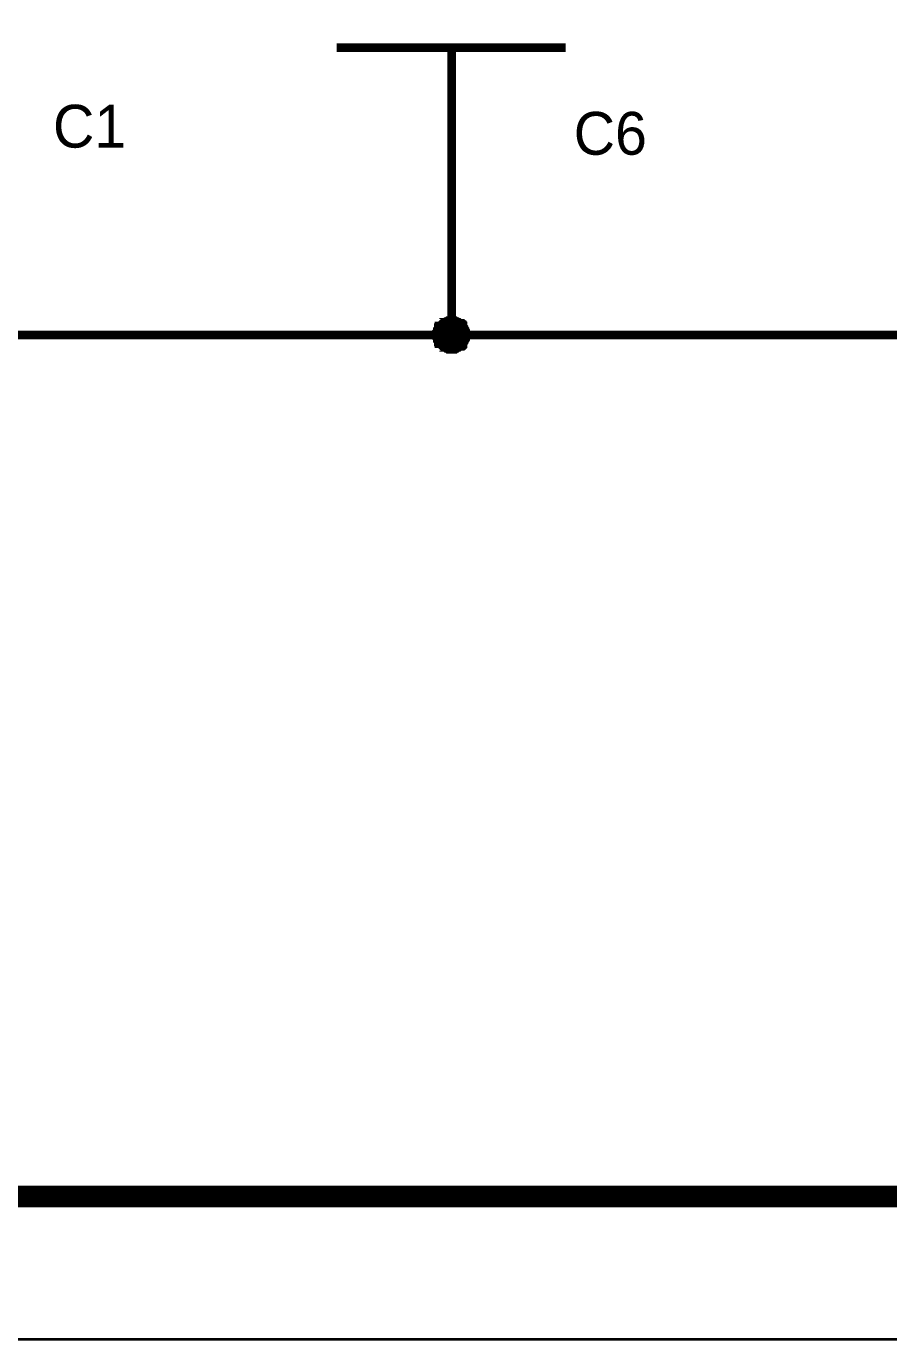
# Model space of a CAD drawing. Header units: millimetres. Extents: x 0 to 841, y 0 to 594.
# Drawn here: x 120.31 to 150.35, y -0.05 to 45.73 of the extents above; entities that cross this region are included whole.
import ezdxf

# ---------------------------------------------------------------- set-up
doc = ezdxf.new("R2010")
doc.units = ezdxf.units.MM
doc.layers.add('Sheet', color=255, linetype='Continuous')

msp = doc.modelspace()

# ---------------------------------------------------------------- linework, layer by layer
at = {"layer": 'Sheet', "const_width": 0.0991}
msp.add_lwpolyline([(0.155, 594), (0.155, 0), (840.876, 0), (840.876, 594), (0.155, 594), (0.155, 594)], close=True, dxfattribs=at)
msp.add_lwpolyline([(0.155, 594), (0.155, 0), (840.876, 0), (840.876, 594), (0.155, 594), (0.155, 594)], close=True, dxfattribs=at)
at = {"layer": 'Sheet'}
for points, const_width in [([(131.119, 44.985), (139.1, 44.985)], 0.3), ([(135.125, 44.985), (135.125, 42.5)], 0.3), ([(135.125, 42.5), (135.125, 34.981)], 0.3), ([(135.125, 34.981), (155.094, 34.981), (175.094, 34.981), (195.095, 34.981), (195.095, 42.5)], 0.3), ([(134.597, 34.981), (134.597, 35.012), (134.597, 35.044), (134.597, 35.044), (134.597, 35.075), (134.628, 35.106), (134.628, 35.137), (134.628, 35.168), (134.628, 35.168), (134.659, 35.199), (134.659, 35.23), (134.69, 35.23), (134.69, 35.261), (134.69, 35.292), (134.721, 35.292), (134.753, 35.323), (134.753, 35.323), (134.784, 35.354), (134.784, 35.354), (134.815, 35.385), (134.846, 35.385), (134.846, 35.416), (134.877, 35.416), (134.908, 35.416), (134.939, 35.447), (134.939, 35.447), (134.97, 35.447), (135.001, 35.478), (135.032, 35.478), (135.063, 35.478), (135.063, 35.478), (135.094, 35.478), (135.125, 35.478)], 0.3), ([(134.597, 34.981), (134.597, 35.012), (134.597, 35.044), (134.597, 35.044), (134.597, 35.075), (134.628, 35.106), (134.628, 35.137), (134.628, 35.168), (134.628, 35.168), (134.659, 35.199), (134.659, 35.23), (134.69, 35.23), (134.69, 35.261), (134.69, 35.292), (134.721, 35.292), (134.753, 35.323), (134.753, 35.323), (134.784, 35.354), (134.784, 35.354), (134.815, 35.385), (134.846, 35.385), (134.846, 35.416), (134.877, 35.416), (134.908, 35.416), (134.939, 35.447), (134.939, 35.447), (134.97, 35.447), (135.001, 35.478), (135.032, 35.478), (135.063, 35.478), (135.063, 35.478), (135.094, 35.478), (135.125, 35.478)], 0.3), ([(134.597, 34.981), (134.597, 35.012), (134.597, 35.044), (134.597, 35.044), (134.597, 35.075), (134.628, 35.106), (134.628, 35.137), (134.628, 35.168), (134.628, 35.168), (134.659, 35.199), (134.659, 35.23), (134.69, 35.23), (134.69, 35.261), (134.69, 35.292), (134.721, 35.292), (134.753, 35.323), (134.753, 35.323), (134.784, 35.354), (134.784, 35.354), (134.815, 35.385), (134.846, 35.385), (134.846, 35.416), (134.877, 35.416), (134.908, 35.416), (134.939, 35.447), (134.939, 35.447), (134.97, 35.447), (135.001, 35.478), (135.032, 35.478), (135.063, 35.478), (135.063, 35.478), (135.094, 35.478), (135.125, 35.478)], 0.3), ([(134.597, 34.981), (134.597, 35.012), (134.597, 35.044), (134.597, 35.044), (134.597, 35.075), (134.628, 35.106), (134.628, 35.137), (134.628, 35.168), (134.628, 35.168), (134.659, 35.199), (134.659, 35.23), (134.69, 35.23), (134.69, 35.261), (134.69, 35.292), (134.721, 35.292), (134.753, 35.323), (134.753, 35.323), (134.784, 35.354), (134.784, 35.354), (134.815, 35.385), (134.846, 35.385), (134.846, 35.416), (134.877, 35.416), (134.908, 35.416), (134.939, 35.447), (134.939, 35.447), (134.97, 35.447), (135.001, 35.478), (135.032, 35.478), (135.063, 35.478), (135.063, 35.478), (135.094, 35.478), (135.125, 35.478)], 0.3), ([(134.597, 34.981), (134.597, 35.012), (134.597, 35.044), (134.597, 35.044), (134.597, 35.075), (134.628, 35.106), (134.628, 35.137), (134.628, 35.168), (134.628, 35.168), (134.659, 35.199), (134.659, 35.23), (134.69, 35.23), (134.69, 35.261), (134.69, 35.292), (134.721, 35.292), (134.753, 35.323), (134.753, 35.323), (134.784, 35.354), (134.784, 35.354), (134.815, 35.385), (134.846, 35.385), (134.846, 35.416), (134.877, 35.416), (134.908, 35.416), (134.939, 35.447), (134.939, 35.447), (134.97, 35.447), (135.001, 35.478), (135.032, 35.478), (135.063, 35.478), (135.063, 35.478), (135.094, 35.478), (135.125, 35.478)], 0.3), ([(134.597, 34.981), (134.597, 35.012), (134.597, 35.044), (134.597, 35.044), (134.597, 35.075), (134.628, 35.106), (134.628, 35.137), (134.628, 35.168), (134.628, 35.168), (134.659, 35.199), (134.659, 35.23), (134.69, 35.23), (134.69, 35.261), (134.69, 35.292), (134.721, 35.292), (134.753, 35.323), (134.753, 35.323), (134.784, 35.354), (134.784, 35.354), (134.815, 35.385), (134.846, 35.385), (134.846, 35.416), (134.877, 35.416), (134.908, 35.416), (134.939, 35.447), (134.939, 35.447), (134.97, 35.447), (135.001, 35.478), (135.032, 35.478), (135.063, 35.478), (135.063, 35.478), (135.094, 35.478), (135.125, 35.478)], 0.3), ([(134.597, 34.981), (134.597, 35.012), (134.597, 35.044), (134.597, 35.044), (134.597, 35.075), (134.628, 35.106), (134.628, 35.137), (134.628, 35.168), (134.628, 35.168), (134.659, 35.199), (134.659, 35.23), (134.69, 35.23), (134.69, 35.261), (134.69, 35.292), (134.721, 35.292), (134.753, 35.323), (134.753, 35.323), (134.784, 35.354), (134.784, 35.354), (134.815, 35.385), (134.846, 35.385), (134.846, 35.416), (134.877, 35.416), (134.908, 35.416), (134.939, 35.447), (134.939, 35.447), (134.97, 35.447), (135.001, 35.478), (135.032, 35.478), (135.063, 35.478), (135.063, 35.478), (135.094, 35.478), (135.125, 35.478)], 0.3), ([(134.597, 34.981), (134.597, 35.012), (134.597, 35.044), (134.597, 35.044), (134.597, 35.075), (134.628, 35.106), (134.628, 35.137), (134.628, 35.168), (134.628, 35.168), (134.659, 35.199), (134.659, 35.23), (134.69, 35.23), (134.69, 35.261), (134.69, 35.292), (134.721, 35.292), (134.753, 35.323), (134.753, 35.323), (134.784, 35.354), (134.784, 35.354), (134.815, 35.385), (134.846, 35.385), (134.846, 35.416), (134.877, 35.416), (134.908, 35.416), (134.939, 35.447), (134.939, 35.447), (134.97, 35.447), (135.001, 35.478), (135.032, 35.478), (135.063, 35.478), (135.063, 35.478), (135.094, 35.478), (135.125, 35.478)], 0.3), ([(134.597, 34.981), (134.597, 35.012), (134.597, 35.044), (134.597, 35.044), (134.597, 35.075), (134.628, 35.106), (134.628, 35.137), (134.628, 35.168), (134.628, 35.168), (134.659, 35.199), (134.659, 35.23), (134.69, 35.23), (134.69, 35.261), (134.69, 35.292), (134.721, 35.292), (134.753, 35.323), (134.753, 35.323), (134.784, 35.354), (134.784, 35.354), (134.815, 35.385), (134.846, 35.385), (134.846, 35.416), (134.877, 35.416), (134.908, 35.416), (134.939, 35.447), (134.939, 35.447), (134.97, 35.447), (135.001, 35.478), (135.032, 35.478), (135.063, 35.478), (135.063, 35.478), (135.094, 35.478), (135.125, 35.478)], 0.3), ([(134.597, 34.981), (134.597, 35.012), (134.597, 35.044), (134.597, 35.044), (134.597, 35.075), (134.628, 35.106), (134.628, 35.137), (134.628, 35.168), (134.628, 35.168), (134.659, 35.199), (134.659, 35.23), (134.69, 35.23), (134.69, 35.261), (134.69, 35.292), (134.721, 35.292), (134.753, 35.323), (134.753, 35.323), (134.784, 35.354), (134.784, 35.354), (134.815, 35.385), (134.846, 35.385), (134.846, 35.416), (134.877, 35.416), (134.908, 35.416), (134.939, 35.447), (134.939, 35.447), (134.97, 35.447), (135.001, 35.478), (135.032, 35.478), (135.063, 35.478), (135.063, 35.478), (135.094, 35.478), (135.125, 35.478)], 0.3), ([(134.597, 34.981), (134.597, 35.012), (134.597, 35.044), (134.597, 35.044), (134.597, 35.075), (134.628, 35.106), (134.628, 35.137), (134.628, 35.168), (134.628, 35.168), (134.659, 35.199), (134.659, 35.23), (134.69, 35.23), (134.69, 35.261), (134.69, 35.292), (134.721, 35.292), (134.753, 35.323), (134.753, 35.323), (134.784, 35.354), (134.784, 35.354), (134.815, 35.385), (134.846, 35.385), (134.846, 35.416), (134.877, 35.416), (134.908, 35.416), (134.939, 35.447), (134.939, 35.447), (134.97, 35.447), (135.001, 35.478), (135.032, 35.478), (135.063, 35.478), (135.063, 35.478), (135.094, 35.478), (135.125, 35.478)], 0.3), ([(134.597, 34.981), (134.597, 35.012), (134.597, 35.044), (134.597, 35.044), (134.597, 35.075), (134.628, 35.106), (134.628, 35.137), (134.628, 35.168), (134.628, 35.168), (134.659, 35.199), (134.659, 35.23), (134.69, 35.23), (134.69, 35.261), (134.69, 35.292), (134.721, 35.292), (134.753, 35.323), (134.753, 35.323), (134.784, 35.354), (134.784, 35.354), (134.815, 35.385), (134.846, 35.385), (134.846, 35.416), (134.877, 35.416), (134.908, 35.416), (134.939, 35.447), (134.939, 35.447), (134.97, 35.447), (135.001, 35.478), (135.032, 35.478), (135.063, 35.478), (135.063, 35.478), (135.094, 35.478), (135.125, 35.478)], 0.3), ([(135.125, 35.478), (135.125, 35.478)], 0.3), ([(135.125, 35.478), (135.156, 35.478), (135.187, 35.478), (135.187, 35.478), (135.218, 35.478), (135.249, 35.478), (135.281, 35.447), (135.312, 35.447), (135.312, 35.447), (135.343, 35.416), (135.374, 35.416), (135.374, 35.416), (135.405, 35.385), (135.436, 35.385), (135.436, 35.354), (135.467, 35.354), (135.467, 35.323), (135.498, 35.323), (135.498, 35.292), (135.529, 35.292), (135.529, 35.261), (135.56, 35.23), (135.56, 35.23), (135.56, 35.199), (135.591, 35.168), (135.591, 35.168), (135.591, 35.137), (135.622, 35.106), (135.622, 35.075), (135.622, 35.044), (135.622, 35.044), (135.622, 35.012), (135.622, 34.981)], 0.3), ([(135.125, 35.478), (135.125, 35.478)], 0.3), ([(135.125, 35.478), (135.156, 35.478), (135.187, 35.478), (135.187, 35.478), (135.218, 35.478), (135.249, 35.478), (135.281, 35.447), (135.312, 35.447), (135.312, 35.447), (135.343, 35.416), (135.374, 35.416), (135.374, 35.416), (135.405, 35.385), (135.436, 35.385), (135.436, 35.354), (135.467, 35.354), (135.467, 35.323), (135.498, 35.323), (135.498, 35.292), (135.529, 35.292), (135.529, 35.261), (135.56, 35.23), (135.56, 35.23), (135.56, 35.199), (135.591, 35.168), (135.591, 35.168), (135.591, 35.137), (135.622, 35.106), (135.622, 35.075), (135.622, 35.044), (135.622, 35.044), (135.622, 35.012), (135.622, 34.981)], 0.3), ([(135.125, 35.478), (135.125, 35.478)], 0.3), ([(135.125, 35.478), (135.156, 35.478), (135.187, 35.478), (135.187, 35.478), (135.218, 35.478), (135.249, 35.478), (135.281, 35.447), (135.312, 35.447), (135.312, 35.447), (135.343, 35.416), (135.374, 35.416), (135.374, 35.416), (135.405, 35.385), (135.436, 35.385), (135.436, 35.354), (135.467, 35.354), (135.467, 35.323), (135.498, 35.323), (135.498, 35.292), (135.529, 35.292), (135.529, 35.261), (135.56, 35.23), (135.56, 35.23), (135.56, 35.199), (135.591, 35.168), (135.591, 35.168), (135.591, 35.137), (135.622, 35.106), (135.622, 35.075), (135.622, 35.044), (135.622, 35.044), (135.622, 35.012), (135.622, 34.981)], 0.3), ([(135.125, 35.478), (135.125, 35.478)], 0.3), ([(135.125, 35.478), (135.156, 35.478), (135.187, 35.478), (135.187, 35.478), (135.218, 35.478), (135.249, 35.478), (135.281, 35.447), (135.312, 35.447), (135.312, 35.447), (135.343, 35.416), (135.374, 35.416), (135.374, 35.416), (135.405, 35.385), (135.436, 35.385), (135.436, 35.354), (135.467, 35.354), (135.467, 35.323), (135.498, 35.323), (135.498, 35.292), (135.529, 35.292), (135.529, 35.261), (135.56, 35.23), (135.56, 35.23), (135.56, 35.199), (135.591, 35.168), (135.591, 35.168), (135.591, 35.137), (135.622, 35.106), (135.622, 35.075), (135.622, 35.044), (135.622, 35.044), (135.622, 35.012), (135.622, 34.981)], 0.3), ([(135.125, 35.478), (135.125, 35.478)], 0.3), ([(135.125, 35.478), (135.156, 35.478), (135.187, 35.478), (135.187, 35.478), (135.218, 35.478), (135.249, 35.478), (135.281, 35.447), (135.312, 35.447), (135.312, 35.447), (135.343, 35.416), (135.374, 35.416), (135.374, 35.416), (135.405, 35.385), (135.436, 35.385), (135.436, 35.354), (135.467, 35.354), (135.467, 35.323), (135.498, 35.323), (135.498, 35.292), (135.529, 35.292), (135.529, 35.261), (135.56, 35.23), (135.56, 35.23), (135.56, 35.199), (135.591, 35.168), (135.591, 35.168), (135.591, 35.137), (135.622, 35.106), (135.622, 35.075), (135.622, 35.044), (135.622, 35.044), (135.622, 35.012), (135.622, 34.981)], 0.3), ([(135.125, 35.478), (135.125, 35.478)], 0.3), ([(135.125, 35.478), (135.156, 35.478), (135.187, 35.478), (135.187, 35.478), (135.218, 35.478), (135.249, 35.478), (135.281, 35.447), (135.312, 35.447), (135.312, 35.447), (135.343, 35.416), (135.374, 35.416), (135.374, 35.416), (135.405, 35.385), (135.436, 35.385), (135.436, 35.354), (135.467, 35.354), (135.467, 35.323), (135.498, 35.323), (135.498, 35.292), (135.529, 35.292), (135.529, 35.261), (135.56, 35.23), (135.56, 35.23), (135.56, 35.199), (135.591, 35.168), (135.591, 35.168), (135.591, 35.137), (135.622, 35.106), (135.622, 35.075), (135.622, 35.044), (135.622, 35.044), (135.622, 35.012), (135.622, 34.981)], 0.3), ([(135.125, 35.478), (135.125, 35.478)], 0.3), ([(135.125, 35.478), (135.156, 35.478), (135.187, 35.478), (135.187, 35.478), (135.218, 35.478), (135.249, 35.478), (135.281, 35.447), (135.312, 35.447), (135.312, 35.447), (135.343, 35.416), (135.374, 35.416), (135.374, 35.416), (135.405, 35.385), (135.436, 35.385), (135.436, 35.354), (135.467, 35.354), (135.467, 35.323), (135.498, 35.323), (135.498, 35.292), (135.529, 35.292), (135.529, 35.261), (135.56, 35.23), (135.56, 35.23), (135.56, 35.199), (135.591, 35.168), (135.591, 35.168), (135.591, 35.137), (135.622, 35.106), (135.622, 35.075), (135.622, 35.044), (135.622, 35.044), (135.622, 35.012), (135.622, 34.981)], 0.3), ([(135.125, 35.478), (135.125, 35.478)], 0.3), ([(135.125, 35.478), (135.156, 35.478), (135.187, 35.478), (135.187, 35.478), (135.218, 35.478), (135.249, 35.478), (135.281, 35.447), (135.312, 35.447), (135.312, 35.447), (135.343, 35.416), (135.374, 35.416), (135.374, 35.416), (135.405, 35.385), (135.436, 35.385), (135.436, 35.354), (135.467, 35.354), (135.467, 35.323), (135.498, 35.323), (135.498, 35.292), (135.529, 35.292), (135.529, 35.261), (135.56, 35.23), (135.56, 35.23), (135.56, 35.199), (135.591, 35.168), (135.591, 35.168), (135.591, 35.137), (135.622, 35.106), (135.622, 35.075), (135.622, 35.044), (135.622, 35.044), (135.622, 35.012), (135.622, 34.981)], 0.3), ([(135.125, 35.478), (135.125, 35.478)], 0.3), ([(135.125, 35.478), (135.156, 35.478), (135.187, 35.478), (135.187, 35.478), (135.218, 35.478), (135.249, 35.478), (135.281, 35.447), (135.312, 35.447), (135.312, 35.447), (135.343, 35.416), (135.374, 35.416), (135.374, 35.416), (135.405, 35.385), (135.436, 35.385), (135.436, 35.354), (135.467, 35.354), (135.467, 35.323), (135.498, 35.323), (135.498, 35.292), (135.529, 35.292), (135.529, 35.261), (135.56, 35.23), (135.56, 35.23), (135.56, 35.199), (135.591, 35.168), (135.591, 35.168), (135.591, 35.137), (135.622, 35.106), (135.622, 35.075), (135.622, 35.044), (135.622, 35.044), (135.622, 35.012), (135.622, 34.981)], 0.3), ([(135.125, 35.478), (135.125, 35.478)], 0.3), ([(135.125, 35.478), (135.156, 35.478), (135.187, 35.478), (135.187, 35.478), (135.218, 35.478), (135.249, 35.478), (135.281, 35.447), (135.312, 35.447), (135.312, 35.447), (135.343, 35.416), (135.374, 35.416), (135.374, 35.416), (135.405, 35.385), (135.436, 35.385), (135.436, 35.354), (135.467, 35.354), (135.467, 35.323), (135.498, 35.323), (135.498, 35.292), (135.529, 35.292), (135.529, 35.261), (135.56, 35.23), (135.56, 35.23), (135.56, 35.199), (135.591, 35.168), (135.591, 35.168), (135.591, 35.137), (135.622, 35.106), (135.622, 35.075), (135.622, 35.044), (135.622, 35.044), (135.622, 35.012), (135.622, 34.981)], 0.3), ([(135.125, 35.478), (135.125, 35.478)], 0.3), ([(135.125, 35.478), (135.156, 35.478), (135.187, 35.478), (135.187, 35.478), (135.218, 35.478), (135.249, 35.478), (135.281, 35.447), (135.312, 35.447), (135.312, 35.447), (135.343, 35.416), (135.374, 35.416), (135.374, 35.416), (135.405, 35.385), (135.436, 35.385), (135.436, 35.354), (135.467, 35.354), (135.467, 35.323), (135.498, 35.323), (135.498, 35.292), (135.529, 35.292), (135.529, 35.261), (135.56, 35.23), (135.56, 35.23), (135.56, 35.199), (135.591, 35.168), (135.591, 35.168), (135.591, 35.137), (135.622, 35.106), (135.622, 35.075), (135.622, 35.044), (135.622, 35.044), (135.622, 35.012), (135.622, 34.981)], 0.3), ([(135.125, 35.478), (135.125, 35.478)], 0.3), ([(135.125, 35.478), (135.156, 35.478), (135.187, 35.478), (135.187, 35.478), (135.218, 35.478), (135.249, 35.478), (135.281, 35.447), (135.312, 35.447), (135.312, 35.447), (135.343, 35.416), (135.374, 35.416), (135.374, 35.416), (135.405, 35.385), (135.436, 35.385), (135.436, 35.354), (135.467, 35.354), (135.467, 35.323), (135.498, 35.323), (135.498, 35.292), (135.529, 35.292), (135.529, 35.261), (135.56, 35.23), (135.56, 35.23), (135.56, 35.199), (135.591, 35.168), (135.591, 35.168), (135.591, 35.137), (135.622, 35.106), (135.622, 35.075), (135.622, 35.044), (135.622, 35.044), (135.622, 35.012), (135.622, 34.981)], 0.3), ([(115.125, 34.981), (135.125, 34.981)], 0.3), ([(135.125, 34.484), (135.094, 34.484), (135.063, 34.484), (135.063, 34.484), (135.032, 34.484), (135.001, 34.484), (134.97, 34.515), (134.939, 34.515), (134.939, 34.515), (134.908, 34.546), (134.877, 34.546), (134.846, 34.546), (134.846, 34.578), (134.815, 34.578), (134.784, 34.609), (134.784, 34.609), (134.753, 34.64), (134.753, 34.64), (134.721, 34.671), (134.69, 34.671), (134.69, 34.702), (134.69, 34.733), (134.659, 34.733), (134.659, 34.764), (134.628, 34.795), (134.628, 34.795), (134.628, 34.826), (134.628, 34.857), (134.597, 34.888), (134.597, 34.919), (134.597, 34.919), (134.597, 34.95), (134.597, 34.981)], 0.3), ([(134.597, 34.981), (134.597, 34.981)], 0.3), ([(135.125, 34.484), (135.094, 34.484), (135.063, 34.484), (135.063, 34.484), (135.032, 34.484), (135.001, 34.484), (134.97, 34.515), (134.939, 34.515), (134.939, 34.515), (134.908, 34.546), (134.877, 34.546), (134.846, 34.546), (134.846, 34.578), (134.815, 34.578), (134.784, 34.609), (134.784, 34.609), (134.753, 34.64), (134.753, 34.64), (134.721, 34.671), (134.69, 34.671), (134.69, 34.702), (134.69, 34.733), (134.659, 34.733), (134.659, 34.764), (134.628, 34.795), (134.628, 34.795), (134.628, 34.826), (134.628, 34.857), (134.597, 34.888), (134.597, 34.919), (134.597, 34.919), (134.597, 34.95), (134.597, 34.981)], 0.3), ([(134.597, 34.981), (134.597, 34.981)], 0.3), ([(135.125, 34.484), (135.094, 34.484), (135.063, 34.484), (135.063, 34.484), (135.032, 34.484), (135.001, 34.484), (134.97, 34.515), (134.939, 34.515), (134.939, 34.515), (134.908, 34.546), (134.877, 34.546), (134.846, 34.546), (134.846, 34.578), (134.815, 34.578), (134.784, 34.609), (134.784, 34.609), (134.753, 34.64), (134.753, 34.64), (134.721, 34.671), (134.69, 34.671), (134.69, 34.702), (134.69, 34.733), (134.659, 34.733), (134.659, 34.764), (134.628, 34.795), (134.628, 34.795), (134.628, 34.826), (134.628, 34.857), (134.597, 34.888), (134.597, 34.919), (134.597, 34.919), (134.597, 34.95), (134.597, 34.981)], 0.3), ([(134.597, 34.981), (134.597, 34.981)], 0.3), ([(135.125, 34.484), (135.094, 34.484), (135.063, 34.484), (135.063, 34.484), (135.032, 34.484), (135.001, 34.484), (134.97, 34.515), (134.939, 34.515), (134.939, 34.515), (134.908, 34.546), (134.877, 34.546), (134.846, 34.546), (134.846, 34.578), (134.815, 34.578), (134.784, 34.609), (134.784, 34.609), (134.753, 34.64), (134.753, 34.64), (134.721, 34.671), (134.69, 34.671), (134.69, 34.702), (134.69, 34.733), (134.659, 34.733), (134.659, 34.764), (134.628, 34.795), (134.628, 34.795), (134.628, 34.826), (134.628, 34.857), (134.597, 34.888), (134.597, 34.919), (134.597, 34.919), (134.597, 34.95), (134.597, 34.981)], 0.3), ([(134.597, 34.981), (134.597, 34.981)], 0.3), ([(135.125, 34.484), (135.094, 34.484), (135.063, 34.484), (135.063, 34.484), (135.032, 34.484), (135.001, 34.484), (134.97, 34.515), (134.939, 34.515), (134.939, 34.515), (134.908, 34.546), (134.877, 34.546), (134.846, 34.546), (134.846, 34.578), (134.815, 34.578), (134.784, 34.609), (134.784, 34.609), (134.753, 34.64), (134.753, 34.64), (134.721, 34.671), (134.69, 34.671), (134.69, 34.702), (134.69, 34.733), (134.659, 34.733), (134.659, 34.764), (134.628, 34.795), (134.628, 34.795), (134.628, 34.826), (134.628, 34.857), (134.597, 34.888), (134.597, 34.919), (134.597, 34.919), (134.597, 34.95), (134.597, 34.981)], 0.3), ([(134.597, 34.981), (134.597, 34.981)], 0.3), ([(135.125, 34.484), (135.094, 34.484), (135.063, 34.484), (135.063, 34.484), (135.032, 34.484), (135.001, 34.484), (134.97, 34.515), (134.939, 34.515), (134.939, 34.515), (134.908, 34.546), (134.877, 34.546), (134.846, 34.546), (134.846, 34.578), (134.815, 34.578), (134.784, 34.609), (134.784, 34.609), (134.753, 34.64), (134.753, 34.64), (134.721, 34.671), (134.69, 34.671), (134.69, 34.702), (134.69, 34.733), (134.659, 34.733), (134.659, 34.764), (134.628, 34.795), (134.628, 34.795), (134.628, 34.826), (134.628, 34.857), (134.597, 34.888), (134.597, 34.919), (134.597, 34.919), (134.597, 34.95), (134.597, 34.981)], 0.3), ([(134.597, 34.981), (134.597, 34.981)], 0.3), ([(135.125, 34.484), (135.094, 34.484), (135.063, 34.484), (135.063, 34.484), (135.032, 34.484), (135.001, 34.484), (134.97, 34.515), (134.939, 34.515), (134.939, 34.515), (134.908, 34.546), (134.877, 34.546), (134.846, 34.546), (134.846, 34.578), (134.815, 34.578), (134.784, 34.609), (134.784, 34.609), (134.753, 34.64), (134.753, 34.64), (134.721, 34.671), (134.69, 34.671), (134.69, 34.702), (134.69, 34.733), (134.659, 34.733), (134.659, 34.764), (134.628, 34.795), (134.628, 34.795), (134.628, 34.826), (134.628, 34.857), (134.597, 34.888), (134.597, 34.919), (134.597, 34.919), (134.597, 34.95), (134.597, 34.981)], 0.3), ([(134.597, 34.981), (134.597, 34.981)], 0.3), ([(135.125, 34.484), (135.094, 34.484), (135.063, 34.484), (135.063, 34.484), (135.032, 34.484), (135.001, 34.484), (134.97, 34.515), (134.939, 34.515), (134.939, 34.515), (134.908, 34.546), (134.877, 34.546), (134.846, 34.546), (134.846, 34.578), (134.815, 34.578), (134.784, 34.609), (134.784, 34.609), (134.753, 34.64), (134.753, 34.64), (134.721, 34.671), (134.69, 34.671), (134.69, 34.702), (134.69, 34.733), (134.659, 34.733), (134.659, 34.764), (134.628, 34.795), (134.628, 34.795), (134.628, 34.826), (134.628, 34.857), (134.597, 34.888), (134.597, 34.919), (134.597, 34.919), (134.597, 34.95), (134.597, 34.981)], 0.3), ([(134.597, 34.981), (134.597, 34.981)], 0.3), ([(135.125, 34.484), (135.094, 34.484), (135.063, 34.484), (135.063, 34.484), (135.032, 34.484), (135.001, 34.484), (134.97, 34.515), (134.939, 34.515), (134.939, 34.515), (134.908, 34.546), (134.877, 34.546), (134.846, 34.546), (134.846, 34.578), (134.815, 34.578), (134.784, 34.609), (134.784, 34.609), (134.753, 34.64), (134.753, 34.64), (134.721, 34.671), (134.69, 34.671), (134.69, 34.702), (134.69, 34.733), (134.659, 34.733), (134.659, 34.764), (134.628, 34.795), (134.628, 34.795), (134.628, 34.826), (134.628, 34.857), (134.597, 34.888), (134.597, 34.919), (134.597, 34.919), (134.597, 34.95), (134.597, 34.981)], 0.3), ([(134.597, 34.981), (134.597, 34.981)], 0.3), ([(135.125, 34.484), (135.094, 34.484), (135.063, 34.484), (135.063, 34.484), (135.032, 34.484), (135.001, 34.484), (134.97, 34.515), (134.939, 34.515), (134.939, 34.515), (134.908, 34.546), (134.877, 34.546), (134.846, 34.546), (134.846, 34.578), (134.815, 34.578), (134.784, 34.609), (134.784, 34.609), (134.753, 34.64), (134.753, 34.64), (134.721, 34.671), (134.69, 34.671), (134.69, 34.702), (134.69, 34.733), (134.659, 34.733), (134.659, 34.764), (134.628, 34.795), (134.628, 34.795), (134.628, 34.826), (134.628, 34.857), (134.597, 34.888), (134.597, 34.919), (134.597, 34.919), (134.597, 34.95), (134.597, 34.981)], 0.3), ([(134.597, 34.981), (134.597, 34.981)], 0.3), ([(135.125, 34.484), (135.094, 34.484), (135.063, 34.484), (135.063, 34.484), (135.032, 34.484), (135.001, 34.484), (134.97, 34.515), (134.939, 34.515), (134.939, 34.515), (134.908, 34.546), (134.877, 34.546), (134.846, 34.546), (134.846, 34.578), (134.815, 34.578), (134.784, 34.609), (134.784, 34.609), (134.753, 34.64), (134.753, 34.64), (134.721, 34.671), (134.69, 34.671), (134.69, 34.702), (134.69, 34.733), (134.659, 34.733), (134.659, 34.764), (134.628, 34.795), (134.628, 34.795), (134.628, 34.826), (134.628, 34.857), (134.597, 34.888), (134.597, 34.919), (134.597, 34.919), (134.597, 34.95), (134.597, 34.981)], 0.3), ([(134.597, 34.981), (134.597, 34.981)], 0.3), ([(135.125, 34.484), (135.094, 34.484), (135.063, 34.484), (135.063, 34.484), (135.032, 34.484), (135.001, 34.484), (134.97, 34.515), (134.939, 34.515), (134.939, 34.515), (134.908, 34.546), (134.877, 34.546), (134.846, 34.546), (134.846, 34.578), (134.815, 34.578), (134.784, 34.609), (134.784, 34.609), (134.753, 34.64), (134.753, 34.64), (134.721, 34.671), (134.69, 34.671), (134.69, 34.702), (134.69, 34.733), (134.659, 34.733), (134.659, 34.764), (134.628, 34.795), (134.628, 34.795), (134.628, 34.826), (134.628, 34.857), (134.597, 34.888), (134.597, 34.919), (134.597, 34.919), (134.597, 34.95), (134.597, 34.981)], 0.3), ([(134.597, 34.981), (134.597, 34.981)], 0.3), ([(135.622, 34.981), (135.622, 34.95), (135.622, 34.919), (135.622, 34.919), (135.622, 34.888), (135.622, 34.857), (135.591, 34.826), (135.591, 34.795), (135.591, 34.795), (135.56, 34.764), (135.56, 34.733), (135.56, 34.733), (135.529, 34.702), (135.529, 34.671), (135.498, 34.671), (135.498, 34.64), (135.467, 34.64), (135.467, 34.609), (135.436, 34.609), (135.436, 34.578), (135.405, 34.578), (135.374, 34.546), (135.374, 34.546), (135.343, 34.546), (135.312, 34.515), (135.312, 34.515), (135.281, 34.515), (135.249, 34.484), (135.218, 34.484), (135.187, 34.484), (135.187, 34.484), (135.156, 34.484), (135.125, 34.484)], 0.3), ([(135.622, 34.981), (135.622, 34.95), (135.622, 34.919), (135.622, 34.919), (135.622, 34.888), (135.622, 34.857), (135.591, 34.826), (135.591, 34.795), (135.591, 34.795), (135.56, 34.764), (135.56, 34.733), (135.56, 34.733), (135.529, 34.702), (135.529, 34.671), (135.498, 34.671), (135.498, 34.64), (135.467, 34.64), (135.467, 34.609), (135.436, 34.609), (135.436, 34.578), (135.405, 34.578), (135.374, 34.546), (135.374, 34.546), (135.343, 34.546), (135.312, 34.515), (135.312, 34.515), (135.281, 34.515), (135.249, 34.484), (135.218, 34.484), (135.187, 34.484), (135.187, 34.484), (135.156, 34.484), (135.125, 34.484)], 0.3), ([(135.622, 34.981), (135.622, 34.95), (135.622, 34.919), (135.622, 34.919), (135.622, 34.888), (135.622, 34.857), (135.591, 34.826), (135.591, 34.795), (135.591, 34.795), (135.56, 34.764), (135.56, 34.733), (135.56, 34.733), (135.529, 34.702), (135.529, 34.671), (135.498, 34.671), (135.498, 34.64), (135.467, 34.64), (135.467, 34.609), (135.436, 34.609), (135.436, 34.578), (135.405, 34.578), (135.374, 34.546), (135.374, 34.546), (135.343, 34.546), (135.312, 34.515), (135.312, 34.515), (135.281, 34.515), (135.249, 34.484), (135.218, 34.484), (135.187, 34.484), (135.187, 34.484), (135.156, 34.484), (135.125, 34.484)], 0.3), ([(135.622, 34.981), (135.622, 34.95), (135.622, 34.919), (135.622, 34.919), (135.622, 34.888), (135.622, 34.857), (135.591, 34.826), (135.591, 34.795), (135.591, 34.795), (135.56, 34.764), (135.56, 34.733), (135.56, 34.733), (135.529, 34.702), (135.529, 34.671), (135.498, 34.671), (135.498, 34.64), (135.467, 34.64), (135.467, 34.609), (135.436, 34.609), (135.436, 34.578), (135.405, 34.578), (135.374, 34.546), (135.374, 34.546), (135.343, 34.546), (135.312, 34.515), (135.312, 34.515), (135.281, 34.515), (135.249, 34.484), (135.218, 34.484), (135.187, 34.484), (135.187, 34.484), (135.156, 34.484), (135.125, 34.484)], 0.3), ([(135.622, 34.981), (135.622, 34.95), (135.622, 34.919), (135.622, 34.919), (135.622, 34.888), (135.622, 34.857), (135.591, 34.826), (135.591, 34.795), (135.591, 34.795), (135.56, 34.764), (135.56, 34.733), (135.56, 34.733), (135.529, 34.702), (135.529, 34.671), (135.498, 34.671), (135.498, 34.64), (135.467, 34.64), (135.467, 34.609), (135.436, 34.609), (135.436, 34.578), (135.405, 34.578), (135.374, 34.546), (135.374, 34.546), (135.343, 34.546), (135.312, 34.515), (135.312, 34.515), (135.281, 34.515), (135.249, 34.484), (135.218, 34.484), (135.187, 34.484), (135.187, 34.484), (135.156, 34.484), (135.125, 34.484)], 0.3), ([(135.622, 34.981), (135.622, 34.95), (135.622, 34.919), (135.622, 34.919), (135.622, 34.888), (135.622, 34.857), (135.591, 34.826), (135.591, 34.795), (135.591, 34.795), (135.56, 34.764), (135.56, 34.733), (135.56, 34.733), (135.529, 34.702), (135.529, 34.671), (135.498, 34.671), (135.498, 34.64), (135.467, 34.64), (135.467, 34.609), (135.436, 34.609), (135.436, 34.578), (135.405, 34.578), (135.374, 34.546), (135.374, 34.546), (135.343, 34.546), (135.312, 34.515), (135.312, 34.515), (135.281, 34.515), (135.249, 34.484), (135.218, 34.484), (135.187, 34.484), (135.187, 34.484), (135.156, 34.484), (135.125, 34.484)], 0.3), ([(135.622, 34.981), (135.622, 34.95), (135.622, 34.919), (135.622, 34.919), (135.622, 34.888), (135.622, 34.857), (135.591, 34.826), (135.591, 34.795), (135.591, 34.795), (135.56, 34.764), (135.56, 34.733), (135.56, 34.733), (135.529, 34.702), (135.529, 34.671), (135.498, 34.671), (135.498, 34.64), (135.467, 34.64), (135.467, 34.609), (135.436, 34.609), (135.436, 34.578), (135.405, 34.578), (135.374, 34.546), (135.374, 34.546), (135.343, 34.546), (135.312, 34.515), (135.312, 34.515), (135.281, 34.515), (135.249, 34.484), (135.218, 34.484), (135.187, 34.484), (135.187, 34.484), (135.156, 34.484), (135.125, 34.484)], 0.3), ([(135.622, 34.981), (135.622, 34.95), (135.622, 34.919), (135.622, 34.919), (135.622, 34.888), (135.622, 34.857), (135.591, 34.826), (135.591, 34.795), (135.591, 34.795), (135.56, 34.764), (135.56, 34.733), (135.56, 34.733), (135.529, 34.702), (135.529, 34.671), (135.498, 34.671), (135.498, 34.64), (135.467, 34.64), (135.467, 34.609), (135.436, 34.609), (135.436, 34.578), (135.405, 34.578), (135.374, 34.546), (135.374, 34.546), (135.343, 34.546), (135.312, 34.515), (135.312, 34.515), (135.281, 34.515), (135.249, 34.484), (135.218, 34.484), (135.187, 34.484), (135.187, 34.484), (135.156, 34.484), (135.125, 34.484)], 0.3), ([(135.622, 34.981), (135.622, 34.95), (135.622, 34.919), (135.622, 34.919), (135.622, 34.888), (135.622, 34.857), (135.591, 34.826), (135.591, 34.795), (135.591, 34.795), (135.56, 34.764), (135.56, 34.733), (135.56, 34.733), (135.529, 34.702), (135.529, 34.671), (135.498, 34.671), (135.498, 34.64), (135.467, 34.64), (135.467, 34.609), (135.436, 34.609), (135.436, 34.578), (135.405, 34.578), (135.374, 34.546), (135.374, 34.546), (135.343, 34.546), (135.312, 34.515), (135.312, 34.515), (135.281, 34.515), (135.249, 34.484), (135.218, 34.484), (135.187, 34.484), (135.187, 34.484), (135.156, 34.484), (135.125, 34.484)], 0.3), ([(135.622, 34.981), (135.622, 34.95), (135.622, 34.919), (135.622, 34.919), (135.622, 34.888), (135.622, 34.857), (135.591, 34.826), (135.591, 34.795), (135.591, 34.795), (135.56, 34.764), (135.56, 34.733), (135.56, 34.733), (135.529, 34.702), (135.529, 34.671), (135.498, 34.671), (135.498, 34.64), (135.467, 34.64), (135.467, 34.609), (135.436, 34.609), (135.436, 34.578), (135.405, 34.578), (135.374, 34.546), (135.374, 34.546), (135.343, 34.546), (135.312, 34.515), (135.312, 34.515), (135.281, 34.515), (135.249, 34.484), (135.218, 34.484), (135.187, 34.484), (135.187, 34.484), (135.156, 34.484), (135.125, 34.484)], 0.3), ([(135.622, 34.981), (135.622, 34.95), (135.622, 34.919), (135.622, 34.919), (135.622, 34.888), (135.622, 34.857), (135.591, 34.826), (135.591, 34.795), (135.591, 34.795), (135.56, 34.764), (135.56, 34.733), (135.56, 34.733), (135.529, 34.702), (135.529, 34.671), (135.498, 34.671), (135.498, 34.64), (135.467, 34.64), (135.467, 34.609), (135.436, 34.609), (135.436, 34.578), (135.405, 34.578), (135.374, 34.546), (135.374, 34.546), (135.343, 34.546), (135.312, 34.515), (135.312, 34.515), (135.281, 34.515), (135.249, 34.484), (135.218, 34.484), (135.187, 34.484), (135.187, 34.484), (135.156, 34.484), (135.125, 34.484)], 0.3), ([(135.622, 34.981), (135.622, 34.95), (135.622, 34.919), (135.622, 34.919), (135.622, 34.888), (135.622, 34.857), (135.591, 34.826), (135.591, 34.795), (135.591, 34.795), (135.56, 34.764), (135.56, 34.733), (135.56, 34.733), (135.529, 34.702), (135.529, 34.671), (135.498, 34.671), (135.498, 34.64), (135.467, 34.64), (135.467, 34.609), (135.436, 34.609), (135.436, 34.578), (135.405, 34.578), (135.374, 34.546), (135.374, 34.546), (135.343, 34.546), (135.312, 34.515), (135.312, 34.515), (135.281, 34.515), (135.249, 34.484), (135.218, 34.484), (135.187, 34.484), (135.187, 34.484), (135.156, 34.484), (135.125, 34.484)], 0.3), ([(135.622, 34.981), (135.622, 34.981), (135.622, 34.981), (135.622, 34.981), (135.622, 34.981), (135.622, 34.981), (135.622, 34.981), (135.622, 34.981), (135.622, 34.981), (135.622, 34.981), (135.622, 34.981), (135.622, 34.981), (135.622, 34.981), (135.622, 34.981), (135.622, 34.981), (135.622, 34.981), (135.622, 34.981), (135.622, 34.981), (135.622, 34.981), (135.622, 34.981), (135.622, 34.981), (135.622, 34.981), (135.622, 34.981), (135.622, 34.981), (135.622, 34.981), (135.622, 34.981), (135.622, 34.981), (135.622, 34.981), (135.622, 34.981), (135.622, 34.981), (135.622, 34.981), (135.622, 34.981), (135.622, 34.981)], 0.3), ([(135.622, 34.981), (135.622, 34.981)], 0.3), ([(135.622, 34.981), (135.622, 34.981), (135.622, 34.981), (135.622, 34.981), (135.622, 34.981), (135.622, 34.981), (135.622, 34.981), (135.622, 34.981), (135.622, 34.981), (135.622, 34.981), (135.622, 34.981), (135.622, 34.981), (135.622, 34.981), (135.622, 34.981), (135.622, 34.981), (135.622, 34.981), (135.622, 34.981), (135.622, 34.981), (135.622, 34.981), (135.622, 34.981), (135.622, 34.981), (135.622, 34.981), (135.622, 34.981), (135.622, 34.981), (135.622, 34.981), (135.622, 34.981), (135.622, 34.981), (135.622, 34.981), (135.622, 34.981), (135.622, 34.981), (135.622, 34.981), (135.622, 34.981), (135.622, 34.981)], 0.3), ([(135.622, 34.981), (135.622, 34.981)], 0.3), ([(135.622, 34.981), (135.622, 34.981), (135.622, 34.981), (135.622, 34.981), (135.622, 34.981), (135.622, 34.981), (135.622, 34.981), (135.622, 34.981), (135.622, 34.981), (135.622, 34.981), (135.622, 34.981), (135.622, 34.981), (135.622, 34.981), (135.622, 34.981), (135.622, 34.981), (135.622, 34.981), (135.622, 34.981), (135.622, 34.981), (135.622, 34.981), (135.622, 34.981), (135.622, 34.981), (135.622, 34.981), (135.622, 34.981), (135.622, 34.981), (135.622, 34.981), (135.622, 34.981), (135.622, 34.981), (135.622, 34.981), (135.622, 34.981), (135.622, 34.981), (135.622, 34.981), (135.622, 34.981), (135.622, 34.981)], 0.3), ([(135.622, 34.981), (135.622, 34.981)], 0.3), ([(135.622, 34.981), (135.622, 34.981), (135.622, 34.981), (135.622, 34.981), (135.622, 34.981), (135.622, 34.981), (135.622, 34.981), (135.622, 34.981), (135.622, 34.981), (135.622, 34.981), (135.622, 34.981), (135.622, 34.981), (135.622, 34.981), (135.622, 34.981), (135.622, 34.981), (135.622, 34.981), (135.622, 34.981), (135.622, 34.981), (135.622, 34.981), (135.622, 34.981), (135.622, 34.981), (135.622, 34.981), (135.622, 34.981), (135.622, 34.981), (135.622, 34.981), (135.622, 34.981), (135.622, 34.981), (135.622, 34.981), (135.622, 34.981), (135.622, 34.981), (135.622, 34.981), (135.622, 34.981), (135.622, 34.981)], 0.3), ([(135.622, 34.981), (135.622, 34.981)], 0.3), ([(135.622, 34.981), (135.622, 34.981), (135.622, 34.981), (135.622, 34.981), (135.622, 34.981), (135.622, 34.981), (135.622, 34.981), (135.622, 34.981), (135.622, 34.981), (135.622, 34.981), (135.622, 34.981), (135.622, 34.981), (135.622, 34.981), (135.622, 34.981), (135.622, 34.981), (135.622, 34.981), (135.622, 34.981), (135.622, 34.981), (135.622, 34.981), (135.622, 34.981), (135.622, 34.981), (135.622, 34.981), (135.622, 34.981), (135.622, 34.981), (135.622, 34.981), (135.622, 34.981), (135.622, 34.981), (135.622, 34.981), (135.622, 34.981), (135.622, 34.981), (135.622, 34.981), (135.622, 34.981), (135.622, 34.981)], 0.3), ([(135.622, 34.981), (135.622, 34.981)], 0.3), ([(135.622, 34.981), (135.622, 34.981), (135.622, 34.981), (135.622, 34.981), (135.622, 34.981), (135.622, 34.981), (135.622, 34.981), (135.622, 34.981), (135.622, 34.981), (135.622, 34.981), (135.622, 34.981), (135.622, 34.981), (135.622, 34.981), (135.622, 34.981), (135.622, 34.981), (135.622, 34.981), (135.622, 34.981), (135.622, 34.981), (135.622, 34.981), (135.622, 34.981), (135.622, 34.981), (135.622, 34.981), (135.622, 34.981), (135.622, 34.981), (135.622, 34.981), (135.622, 34.981), (135.622, 34.981), (135.622, 34.981), (135.622, 34.981), (135.622, 34.981), (135.622, 34.981), (135.622, 34.981), (135.622, 34.981)], 0.3), ([(135.622, 34.981), (135.622, 34.981)], 0.3), ([(135.622, 34.981), (135.622, 34.981), (135.622, 34.981), (135.622, 34.981), (135.622, 34.981), (135.622, 34.981), (135.622, 34.981), (135.622, 34.981), (135.622, 34.981), (135.622, 34.981), (135.622, 34.981), (135.622, 34.981), (135.622, 34.981), (135.622, 34.981), (135.622, 34.981), (135.622, 34.981), (135.622, 34.981), (135.622, 34.981), (135.622, 34.981), (135.622, 34.981), (135.622, 34.981), (135.622, 34.981), (135.622, 34.981), (135.622, 34.981), (135.622, 34.981), (135.622, 34.981), (135.622, 34.981), (135.622, 34.981), (135.622, 34.981), (135.622, 34.981), (135.622, 34.981), (135.622, 34.981), (135.622, 34.981)], 0.3), ([(135.622, 34.981), (135.622, 34.981)], 0.3), ([(135.622, 34.981), (135.622, 34.981), (135.622, 34.981), (135.622, 34.981), (135.622, 34.981), (135.622, 34.981), (135.622, 34.981), (135.622, 34.981), (135.622, 34.981), (135.622, 34.981), (135.622, 34.981), (135.622, 34.981), (135.622, 34.981), (135.622, 34.981), (135.622, 34.981), (135.622, 34.981), (135.622, 34.981), (135.622, 34.981), (135.622, 34.981), (135.622, 34.981), (135.622, 34.981), (135.622, 34.981), (135.622, 34.981), (135.622, 34.981), (135.622, 34.981), (135.622, 34.981), (135.622, 34.981), (135.622, 34.981), (135.622, 34.981), (135.622, 34.981), (135.622, 34.981), (135.622, 34.981), (135.622, 34.981)], 0.3), ([(135.622, 34.981), (135.622, 34.981)], 0.3), ([(135.622, 34.981), (135.622, 34.981), (135.622, 34.981), (135.622, 34.981), (135.622, 34.981), (135.622, 34.981), (135.622, 34.981), (135.622, 34.981), (135.622, 34.981), (135.622, 34.981), (135.622, 34.981), (135.622, 34.981), (135.622, 34.981), (135.622, 34.981), (135.622, 34.981), (135.622, 34.981), (135.622, 34.981), (135.622, 34.981), (135.622, 34.981), (135.622, 34.981), (135.622, 34.981), (135.622, 34.981), (135.622, 34.981), (135.622, 34.981), (135.622, 34.981), (135.622, 34.981), (135.622, 34.981), (135.622, 34.981), (135.622, 34.981), (135.622, 34.981), (135.622, 34.981), (135.622, 34.981), (135.622, 34.981)], 0.3), ([(135.622, 34.981), (135.622, 34.981)], 0.3), ([(135.622, 34.981), (135.622, 34.981), (135.622, 34.981), (135.622, 34.981), (135.622, 34.981), (135.622, 34.981), (135.622, 34.981), (135.622, 34.981), (135.622, 34.981), (135.622, 34.981), (135.622, 34.981), (135.622, 34.981), (135.622, 34.981), (135.622, 34.981), (135.622, 34.981), (135.622, 34.981), (135.622, 34.981), (135.622, 34.981), (135.622, 34.981), (135.622, 34.981), (135.622, 34.981), (135.622, 34.981), (135.622, 34.981), (135.622, 34.981), (135.622, 34.981), (135.622, 34.981), (135.622, 34.981), (135.622, 34.981), (135.622, 34.981), (135.622, 34.981), (135.622, 34.981), (135.622, 34.981), (135.622, 34.981)], 0.3), ([(135.622, 34.981), (135.622, 34.981)], 0.3), ([(135.622, 34.981), (135.622, 34.981), (135.622, 34.981), (135.622, 34.981), (135.622, 34.981), (135.622, 34.981), (135.622, 34.981), (135.622, 34.981), (135.622, 34.981), (135.622, 34.981), (135.622, 34.981), (135.622, 34.981), (135.622, 34.981), (135.622, 34.981), (135.622, 34.981), (135.622, 34.981), (135.622, 34.981), (135.622, 34.981), (135.622, 34.981), (135.622, 34.981), (135.622, 34.981), (135.622, 34.981), (135.622, 34.981), (135.622, 34.981), (135.622, 34.981), (135.622, 34.981), (135.622, 34.981), (135.622, 34.981), (135.622, 34.981), (135.622, 34.981), (135.622, 34.981), (135.622, 34.981), (135.622, 34.981)], 0.3), ([(135.622, 34.981), (135.622, 34.981)], 0.3), ([(135.622, 34.981), (135.622, 34.981), (135.622, 34.981), (135.622, 34.981), (135.622, 34.981), (135.622, 34.981), (135.622, 34.981), (135.622, 34.981), (135.622, 34.981), (135.622, 34.981), (135.622, 34.981), (135.622, 34.981), (135.622, 34.981), (135.622, 34.981), (135.622, 34.981), (135.622, 34.981), (135.622, 34.981), (135.622, 34.981), (135.622, 34.981), (135.622, 34.981), (135.622, 34.981), (135.622, 34.981), (135.622, 34.981), (135.622, 34.981), (135.622, 34.981), (135.622, 34.981), (135.622, 34.981), (135.622, 34.981), (135.622, 34.981), (135.622, 34.981), (135.622, 34.981), (135.622, 34.981), (135.622, 34.981)], 0.3), ([(135.622, 34.981), (135.622, 34.981)], 0.3), ([(20.155, 4.971), (835.876, 4.971)], 0.749)]:
    msp.add_lwpolyline(points, dxfattribs=dict(at, const_width=const_width))
at = {"layer": 'Sheet', "const_width": 0.508}
msp.add_lwpolyline([(134.746, 35, 1), (135.254, 35, 1)], format="xyb", close=True, dxfattribs=at)

# ---------------------------------------------------------------- texts
at = {"layer": 'Sheet'}
for s, p in [('C1', (121.243, 41.505)), ('C6', (139.38, 41.257))]:
    msp.add_text(s, height=1.4912, dxfattribs=at).set_placement(p)

doc.saveas('drawing.dxf')
